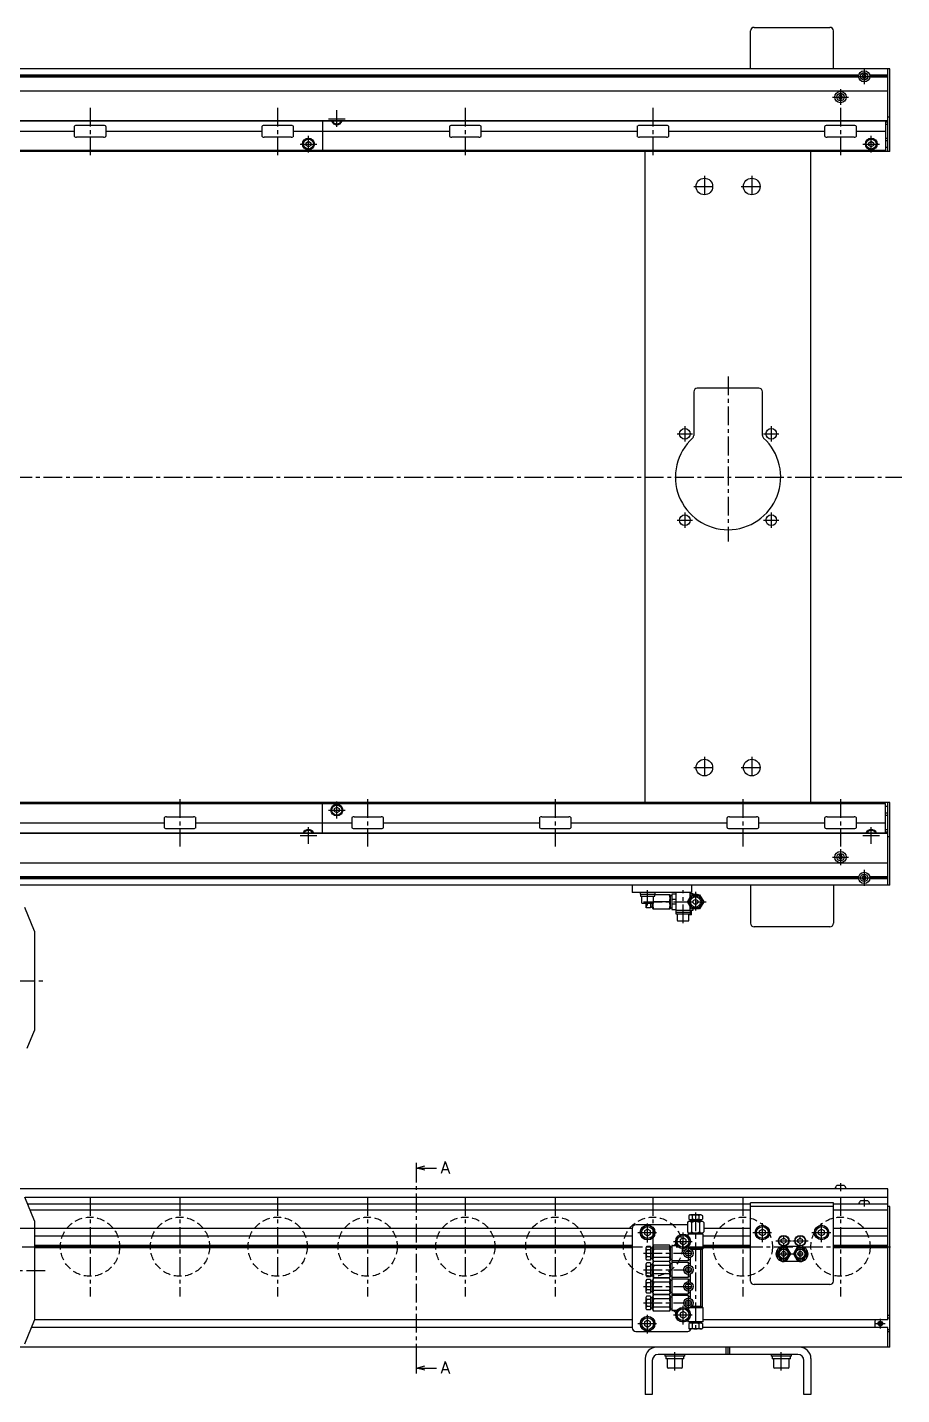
# Model space of a CAD drawing. Extents: x -10 to 2272, y -8 to 1201.
# Drawn here: x 676 to 1415, y 28 to 1183 of the extents above; entities that cross this region are included whole.
import ezdxf

# ---------------------------------------------------------------- set-up
doc = ezdxf.new("R2010")
doc.units = 0
doc.header["$LTSCALE"] = 0.5
doc.linetypes.add('CENTER', pattern=[50.8, 31.75, -6.35, 6.35, -6.35])
doc.linetypes.add('DASHED', pattern=[19.05, 12.7, -6.35])
for name, color, linetype in [('MSM_CENTER', 1, 'CENTER'), ('MSM_CONTINUOUS', 7, 'CONTINUOUS'), ('MSM_DASHED', 4, 'DASHED'), ('MSM_PART_NUMBER', 7, 'CONTINUOUS')]:
    doc.layers.add(name, color=color, linetype=linetype)
doc.styles.get("Standard").update_dxf_attribs({"font": 'txt.shx', "height": 10, "bigfont": 'bigfont.shx'})

# ---------------------------------------------------------------- blocks, each defined once
blk = doc.blocks.new('*U88')
at = {"layer": 'MSM_PART_NUMBER'}
blk.add_text('A', height=10, dxfattribs=at).set_placement((1025.5, 214.9))
blk = doc.blocks.new('*U89')
at = {"layer": 'MSM_PART_NUMBER'}
blk.add_text('A', height=10, dxfattribs=at).set_placement((1025.5, 45.9))

msp = doc.modelspace()

# ---------------------------------------------------------------- linework, layer by layer
at = {"layer": 'MSM_CENTER'}
for p, q in [((1383.2, 1148.8), (1383.2, 1135.3)), ((1376.5, 1142), (1390, 1142)), ((1356.5, 1124.5), (1370, 1124.5)), ((1363.2, 1131.3), (1363.2, 1117.8)), ((729.2, 1115.5), (729.2, 1075.5)), ((887.7, 1115.5), (887.7, 1075.5)), ((937.7, 1099.2), (937.7, 1113.3)), ((1046.2, 1115.5), (1046.2, 1075.5)), ((1204.7, 1115.5), (1204.7, 1075.5)), ((1363.2, 1115.5), (1363.2, 1075.5)), ((930.7, 1106.2), (944.8, 1106.2)), ((913.7, 1077.7), (913.7, 1091.8)), ((1389.2, 1077.7), (1389.2, 1091.8)), ((906.7, 1084.8), (920.8, 1084.8)), ((1382.2, 1084.8), (1396.2, 1084.8)), ((1248.2, 1057.9), (1248.2, 1039.9)), ((1288.2, 1057.9), (1288.2, 1039.9)), ((1239.2, 1048.9), (1257.2, 1048.9)), ((1279.2, 1048.9), (1297.2, 1048.9)), ((1268.2, 888.4), (1268.2, 748.9)), ((1231.7, 846.4), (1231.7, 833.4)), ((1304.7, 846.4), (1304.7, 833.4)), ((1225.2, 839.9), (1238.2, 839.9)), ((1298.2, 839.9), (1311.2, 839.9)), ((359.7, 803.4), (1414.9, 803.4)), ((1225.2, 766.9), (1238.2, 766.9)), ((1231.7, 773.4), (1231.7, 760.4)), ((1298.2, 766.9), (1311.2, 766.9)), ((1304.7, 773.4), (1304.7, 760.4)), ((1248.2, 566.9), (1248.2, 548.9)), ((1288.2, 566.9), (1288.2, 548.9)), ((1239.2, 557.9), (1257.2, 557.9)), ((1279.2, 557.9), (1297.2, 557.9)), ((805.2, 531.3), (805.2, 491.3)), ((930.7, 522), (944.8, 522)), ((937.7, 515), (937.7, 529.1)), ((963.7, 531.3), (963.7, 491.3)), ((1122.2, 531.3), (1122.2, 491.3)), ((1280.7, 531.3), (1280.7, 491.3)), ((1363.2, 531.3), (1363.2, 491.3)), ((906.7, 500.5), (920.8, 500.5)), ((913.7, 493.5), (913.7, 507.5)), ((1382.2, 500.5), (1396.2, 500.5)), ((1389.2, 493.5), (1389.2, 507.5)), ((1363.2, 489), (1363.2, 475.5)), ((1356.5, 482.2), (1370, 482.2)), ((1376.5, 464.7), (1390, 464.7)), ((1383.2, 471.5), (1383.2, 458)), ((1200.2, 441.3), (1200.2, 454.4)), ((1230.2, 426.3), (1230.2, 454.4)), ((1240.7, 452.9), (1240.7, 435.9)), ((1196.7, 444.4), (1249.7, 444.4)), ((362.2, 377.8), (692.2, 377.8)), ((1005, 55), (1005, 215)), ((1363.2, 206.8), (1363.2, 200)), ((729.2, 195), (729.2, 111)), ((805.2, 195), (805.2, 111)), ((887.7, 195), (887.7, 111)), ((963.7, 195), (963.7, 111)), ((1046.2, 195), (1046.2, 111)), ((1122.2, 195), (1122.2, 111)), ((1204.7, 195), (1204.7, 111)), ((1280.7, 195), (1280.7, 111)), ((1363.2, 195), (1363.2, 111)), ((1383.2, 193.8), (1383.2, 187)), ((1240.7, 182), (1240.7, 81.5)), ((1192, 165), (1208.5, 165)), ((1200.2, 156.7), (1200.2, 173.3)), ((1230.2, 149.2), (1230.2, 165.8)), ((1289.1, 165), (1305.3, 165)), ((1297.2, 156.9), (1297.2, 173.1)), ((1315.2, 140), (1315.2, 164.6)), ((1329.2, 140), (1329.2, 164.6)), ((1339.1, 165), (1355.3, 165)), ((1347.2, 156.9), (1347.2, 173.1)), ((367.2, 153), (1405.3, 153)), ((1222, 157.5), (1238.5, 157.5)), ((1234.7, 141.5), (1234.7, 153.5)), ((1308.7, 158), (1321.8, 158)), ((1322.7, 158), (1335.8, 158)), ((1196.7, 147.5), (1240.7, 147.5)), ((1234.7, 127.5), (1234.7, 139.5)), ((1308.2, 147), (1336.3, 147)), ((472.2, 133), (692.2, 133)), ((1196.7, 133.5), (1240.7, 133.5)), ((1196.7, 119.5), (1240.7, 119.5)), ((1234.7, 113.5), (1234.7, 125.5)), ((1196.7, 105.5), (1240.7, 105.5)), ((1234.7, 99.5), (1234.7, 111.5)), ((1200.2, 79.7), (1200.2, 96.3)), ((1222, 95.5), (1238.5, 95.5)), ((1230.2, 87.2), (1230.2, 103.8)), ((1192, 88), (1208.5, 88)), ((1392.8, 88), (1400.9, 88)), ((1396.9, 84), (1396.9, 92)), ((1223.2, 48.4), (1223.2, 64)), ((1313.2, 48.4), (1313.2, 64))]:
    msp.add_line(p, q, dxfattribs=at)
at = {"layer": 'MSM_CONTINUOUS'}
for p, q in [((1287.2, 1148.4), (1287.2, 1180.4)), ((1290.2, 1183.4), (1354.2, 1183.4)), ((1357.2, 1148.4), (1357.2, 1180.4)), ((1404.9, 1148.4), (370.6, 1148.4)), ((1403.2, 1148.3), (372.2, 1148.3)), ((1403.2, 1078.4), (1403.2, 1148.4)), ((1404.9, 1078.4), (1404.9, 1148.4)), ((1378.6, 1142.9), (396.9, 1142.9)), ((1378.6, 1141.2), (396.9, 1141.2)), ((1378.5, 1142), (397, 1142)), ((1383.2, 1143.8), (1381.7, 1142.9)), ((1381.7, 1142.9), (1381.7, 1141.2)), ((1381.7, 1141.2), (1383.2, 1140.3)), ((1384.7, 1142.9), (1383.2, 1143.8)), ((1383.2, 1140.3), (1384.7, 1141.2)), ((1384.7, 1141.2), (1384.7, 1142.9)), ((1403.2, 1142.9), (1387.9, 1142.9)), ((1403.2, 1141.2), (1387.9, 1141.2)), ((1403.2, 1142), (1388, 1142)), ((1403.2, 1129.5), (372.2, 1129.5)), ((1362.4, 1126), (1361.5, 1124.5)), ((1361.5, 1124.5), (1362.4, 1123)), ((1362.4, 1126), (1364.1, 1126)), ((1362.4, 1123), (1364.1, 1123)), ((1365, 1124.5), (1364.1, 1126)), ((1364.1, 1123), (1365, 1124.5)), ((1403.2, 1104.1), (372.2, 1104.1)), ((1403.2, 1104.5), (422.2, 1104.5)), ((715.8, 1099.5), (715.8, 1091.5)), ((740.7, 1100.5), (717.8, 1100.5)), ((742.7, 1091.5), (742.7, 1099.5)), ((874.3, 1099.5), (874.3, 1091.5)), ((899.2, 1100.5), (876.3, 1100.5)), ((901.2, 1091.5), (901.2, 1099.5)), ((925.7, 1104.1), (925.7, 1079.4)), ((937.7, 1103.9), (937.4, 1104.1)), ((938.1, 1104.1), (937.7, 1103.9)), ((1032.8, 1099.5), (1032.8, 1091.5)), ((1057.7, 1100.5), (1034.8, 1100.5)), ((1059.7, 1091.5), (1059.7, 1099.5)), ((1191.3, 1099.5), (1191.3, 1091.5)), ((1216.2, 1100.5), (1193.3, 1100.5)), ((1218.2, 1091.5), (1218.2, 1099.5)), ((1349.8, 1099.5), (1349.8, 1091.5)), ((1374.7, 1100.5), (1351.8, 1100.5)), ((1376.7, 1091.5), (1376.7, 1099.5)), ((1401.2, 1104.1), (1401.2, 1079.4)), ((1403.2, 1103.4), (1401.2, 1103.4)), ((1403.2, 1101.4), (1401.2, 1101.4)), ((1404.9, 1107.4), (1403.2, 1107.4)), ((715.8, 1095.5), (584.2, 1095.5)), ((740.7, 1090.5), (717.8, 1090.5)), ((874.3, 1095.5), (742.7, 1095.5)), ((899.2, 1090.5), (876.3, 1090.5)), ((1032.8, 1095.5), (901.2, 1095.5)), ((911.7, 1085.9), (913.7, 1087.1)), ((913.7, 1087.1), (915.7, 1085.9)), ((1057.7, 1090.5), (1034.8, 1090.5)), ((1191.3, 1095.5), (1059.7, 1095.5)), ((1216.2, 1090.5), (1193.3, 1090.5)), ((1349.8, 1095.5), (1218.2, 1095.5)), ((1374.7, 1090.5), (1351.8, 1090.5)), ((1401.2, 1095.5), (1376.7, 1095.5)), ((1387.2, 1085.9), (1389.2, 1087.1)), ((1389.2, 1087.1), (1391.2, 1085.9)), ((1403.2, 1089.4), (1401.2, 1089.4)), ((1403.2, 1087.4), (1401.2, 1087.4)), ((1401.2, 1079.4), (450.2, 1079.4)), ((1404.9, 1078.4), (450.2, 1078.4)), ((911.7, 1083.6), (911.7, 1085.9)), ((913.7, 1082.4), (911.7, 1083.6)), ((915.7, 1083.6), (913.7, 1082.4)), ((915.7, 1085.9), (915.7, 1083.6)), ((1198.2, 528.4), (1198.2, 1078.4)), ((1338.2, 528.4), (1338.2, 1078.4)), ((1387.2, 1083.6), (1387.2, 1085.9)), ((1389.2, 1082.4), (1387.2, 1083.6)), ((1391.2, 1083.6), (1389.2, 1082.4)), ((1391.2, 1085.9), (1391.2, 1083.6)), ((1403.2, 1081.9), (1401.2, 1081.9)), ((1294.2, 878.4), (1242.2, 878.4)), ((1239.2, 875.4), (1239.2, 838.5)), ((1297.2, 838.5), (1297.2, 875.4)), ((1404.9, 528.4), (450.2, 528.4)), ((450.2, 527.4), (1401.2, 527.4)), ((925.7, 502.6), (925.7, 527.4)), ((935.7, 523.2), (937.7, 524.4)), ((935.7, 520.9), (935.7, 523.2)), ((937.7, 519.7), (935.7, 520.9)), ((937.7, 524.4), (939.7, 523.2)), ((939.7, 520.9), (937.7, 519.7)), ((939.7, 523.2), (939.7, 520.9)), ((1401.2, 502.6), (1401.2, 527.4)), ((1403.2, 524.9), (1401.2, 524.9)), ((1403.2, 458.4), (1403.2, 528.4)), ((1404.9, 458.4), (1404.9, 528.4)), ((660.2, 511.3), (791.8, 511.3)), ((791.8, 515.3), (791.8, 507.3)), ((793.8, 516.3), (816.7, 516.3)), ((818.7, 507.3), (818.7, 515.3)), ((818.7, 511.3), (950.3, 511.3)), ((950.3, 515.3), (950.3, 507.3)), ((952.3, 516.3), (975.2, 516.3)), ((977.2, 507.3), (977.2, 515.3)), ((977.2, 511.3), (1108.8, 511.3)), ((1108.8, 515.3), (1108.8, 507.3)), ((1110.8, 516.3), (1133.7, 516.3)), ((1135.7, 507.3), (1135.7, 515.3)), ((1135.7, 511.3), (1267.3, 511.3)), ((1267.3, 515.3), (1267.3, 507.3)), ((1269.3, 516.3), (1292.2, 516.3)), ((1294.2, 507.3), (1294.2, 515.3)), ((1294.2, 511.3), (1349.8, 511.3)), ((1349.8, 515.3), (1349.8, 507.3)), ((1351.8, 516.3), (1374.7, 516.3)), ((1376.7, 507.3), (1376.7, 515.3)), ((1376.7, 511.3), (1401.2, 511.3)), ((1403.2, 519.4), (1401.2, 519.4)), ((1403.2, 517.4), (1401.2, 517.4)), ((1403.2, 502.6), (372.2, 502.6)), ((1403.2, 502.2), (422.2, 502.2)), ((793.8, 506.3), (816.7, 506.3)), ((913.4, 502.6), (913.7, 502.9)), ((913.7, 502.9), (914.1, 502.6)), ((952.3, 506.3), (975.2, 506.3)), ((1110.8, 506.3), (1133.7, 506.3)), ((1269.3, 506.3), (1292.2, 506.3)), ((1351.8, 506.3), (1374.7, 506.3)), ((1388.9, 502.6), (1389.2, 502.9)), ((1389.2, 502.9), (1389.6, 502.6)), ((1403.2, 505.4), (1401.2, 505.4)), ((1403.2, 503.4), (1401.2, 503.4)), ((1404.9, 499.4), (1403.2, 499.4)), ((1403.2, 477.2), (372.2, 477.2)), ((1362.4, 483.8), (1361.5, 482.2)), ((1361.5, 482.2), (1362.4, 480.8)), ((1364.1, 483.8), (1362.4, 483.8)), ((1364.1, 480.8), (1362.4, 480.8)), ((1365, 482.2), (1364.1, 483.8)), ((1364.1, 480.8), (1365, 482.2)), ((1378.6, 465.6), (396.9, 465.6)), ((1378.6, 463.9), (396.9, 463.9)), ((1378.5, 464.7), (397, 464.7)), ((1383.2, 466.5), (1381.7, 465.6)), ((1381.7, 465.6), (1381.7, 463.9)), ((1381.7, 463.9), (1383.2, 463)), ((1384.7, 465.6), (1383.2, 466.5)), ((1383.2, 463), (1384.7, 463.9)), ((1384.7, 463.9), (1384.7, 465.6)), ((1403.2, 465.6), (1387.9, 465.6)), ((1403.2, 463.9), (1387.9, 463.9)), ((1403.2, 464.7), (1388, 464.7)), ((1404.9, 458.4), (370.6, 458.4)), ((1403.2, 458.4), (372.2, 458.4)), ((1187.2, 458.4), (1187.2, 452.4)), ((1237.2, 452.4), (1187.2, 452.4)), ((1194, 452.4), (1194, 450.8)), ((1194, 450.8), (1206.5, 450.8)), ((1194.2, 450.8), (1194.2, 449.3)), ((1206.4, 449.3), (1206.4, 450.8)), ((1206.5, 450.8), (1206.5, 452.4)), ((1224.2, 450.9), (1220.7, 450.9)), ((1220.7, 450.9), (1220.7, 437.9)), ((1224.2, 452.4), (1224.2, 437.4)), ((1236.2, 448.6), (1236.2, 452.4)), ((1236.2, 451.4), (1238.7, 451.4)), ((1237.2, 458.4), (1237.2, 452.4)), ((1238.7, 450.6), (1238.7, 451.4)), ((1287.2, 458.4), (1287.2, 426.4)), ((1357.2, 458.4), (1357.2, 426.4)), ((682.2, 419.7), (674.2, 439.7)), ((1194.2, 449.3), (1206.4, 449.3)), ((1195.2, 449.3), (1195.2, 443.8)), ((1195.7, 443.3), (1204.7, 443.3)), ((1198.7, 443.3), (1198.7, 440)), ((1202.7, 439.4), (1198.9, 439.4)), ((1202.7, 443.3), (1202.7, 439.4)), ((1202.7, 440.1), (1204.2, 440.1)), ((1204.2, 443.3), (1204.2, 439.4)), ((1204.2, 439.4), (1204.7, 439.4)), ((1204.7, 443.3), (1204.7, 438.4)), ((1205.2, 443.8), (1205.2, 449.3)), ((1218.7, 444.4), (1205.3, 444.4)), ((1219.2, 450.4), (1206.4, 450.4)), ((1219.2, 450.4), (1219.2, 438.4)), ((1220.7, 449.4), (1219.2, 449.4)), ((1219.2, 439.4), (1220.7, 439.4)), ((1224.2, 446.4), (1220.7, 446.4)), ((1224.2, 442.4), (1220.7, 442.4)), ((1233.8, 444.4), (1237.3, 450.4)), ((1237.3, 438.4), (1233.8, 444.4)), ((1235, 444.4), (1237.9, 449.4)), ((1237.9, 439.4), (1235, 444.4)), ((1236.2, 437.4), (1236.2, 440.2)), ((1237.3, 450.4), (1244.2, 450.4)), ((1237.9, 449.4), (1243.6, 449.4)), ((1243.6, 439.4), (1237.9, 439.4)), ((1243.6, 449.4), (1246.5, 444.4)), ((1246.5, 444.4), (1243.6, 439.4)), ((1244.2, 450.4), (1247.7, 444.4)), ((1247.7, 444.4), (1244.2, 438.4)), ((1204.7, 438.4), (1219.2, 438.4)), ((1220.7, 437.9), (1224.2, 437.9)), ((1224, 437.4), (1238.7, 437.4)), ((1224, 437.4), (1224, 435.8)), ((1224, 435.8), (1236.5, 435.8)), ((1224.2, 435.8), (1224.2, 434.3)), ((1224.2, 434.3), (1236.4, 434.3)), ((1225.2, 434.3), (1225.2, 428.9)), ((1225.9, 428.3), (1234.6, 428.3)), ((1235.2, 428.9), (1235.2, 434.3)), ((1237.2, 433.4), (1235.2, 433.4)), ((1236.4, 434.3), (1236.4, 435.8)), ((1236.5, 435.8), (1236.5, 437.4)), ((1236.5, 436.4), (1236.7, 436.4)), ((1236.7, 433.4), (1236.7, 436.4)), ((1237.2, 433.4), (1237.2, 437.4)), ((1244.2, 438.4), (1237.3, 438.4)), ((1238.7, 437.4), (1238.7, 438.4)), ((682.2, 419.7), (682.2, 335.8)), ((1354.2, 423.4), (1290.2, 423.4)), ((676.2, 320.8), (682.2, 335.8)), ((1005, 215), (1005, 224)), ((1005, 219.5), (1012, 221.4)), ((1005, 219.5), (1022, 219.5)), ((1012, 217.6), (1005, 219.5)), ((1403.2, 202), (372.2, 202)), ((1366.4, 204.8), (1360.1, 204.8)), ((1403.2, 91.3), (1403.2, 202)), ((682.2, 175), (674.2, 195)), ((1403.2, 194.6), (674.4, 194.6)), ((1287.2, 189), (676.6, 189)), ((1357.2, 190), (1287.2, 190)), ((1287.2, 124), (1287.2, 190)), ((1357.2, 187), (1287.2, 187)), ((1357.2, 124), (1357.2, 190)), ((1403.2, 189), (1357.2, 189)), ((1386.4, 191.8), (1380.1, 191.8)), ((1404.9, 187), (1403.2, 187)), ((1404.9, 68), (1404.9, 187)), ((1287.2, 184), (678.6, 184)), ((682.2, 175), (682.2, 91)), ((1233.8, 173.5), (1233.8, 165.5)), ((1235, 179.2), (1235, 176.3)), ((1246, 174.5), (1235.5, 174.5)), ((1245.2, 180), (1236.4, 180)), ((1236.5, 176), (1236.5, 174.5)), ((1236.5, 176), (1245, 176)), ((1237.3, 173.5), (1237.3, 165.5)), ((1237.9, 179.2), (1237.9, 176.3)), ((1243.6, 179.2), (1243.6, 176.3)), ((1244.2, 173.5), (1244.2, 165.5)), ((1245, 174.5), (1245, 176)), ((1246.5, 179.2), (1246.5, 176.3)), ((1247.7, 173.5), (1247.7, 165.5)), ((1403.2, 184), (1357.2, 184)), ((1187.2, 168.3), (667.2, 168.3)), ((1187.2, 168.5), (1187.2, 84.5)), ((1233.8, 171.5), (1190.2, 171.5)), ((1200.2, 167.9), (1197.7, 166.4)), ((1197.7, 166.4), (1197.7, 163.6)), ((1197.7, 163.6), (1200.2, 162.1)), ((1202.7, 166.4), (1200.2, 167.9)), ((1200.2, 162.1), (1202.7, 163.6)), ((1202.7, 163.6), (1202.7, 166.4)), ((1234.2, 163.5), (1234.2, 162.3)), ((1247.2, 163.5), (1234.2, 163.5)), ((1246, 164.5), (1235.5, 164.5)), ((1235.7, 164.5), (1235.7, 163.5)), ((1245.7, 163.5), (1245.7, 164.5)), ((1247.2, 151.5), (1247.2, 163.5)), ((1287.2, 168.3), (1247.7, 168.3)), ((1294.7, 166.4), (1297.2, 167.9)), ((1294.7, 163.6), (1294.7, 166.4)), ((1297.2, 162.1), (1294.7, 163.6)), ((1297.2, 167.9), (1299.7, 166.4)), ((1299.7, 163.6), (1297.2, 162.1)), ((1299.7, 163.6), (1299.7, 166.4)), ((1344.7, 166.4), (1347.2, 167.9)), ((1344.7, 163.6), (1344.7, 166.4)), ((1347.2, 162.1), (1344.7, 163.6)), ((1347.2, 167.9), (1349.7, 166.4)), ((1349.7, 163.6), (1347.2, 162.1)), ((1349.7, 163.6), (1349.7, 166.4)), ((1403.2, 168.3), (1357.2, 168.3)), ((1187.2, 161.8), (682.2, 161.8)), ((1187.2, 153.9), (682.2, 153.9)), ((1187.2, 153), (682.2, 153)), ((1187.2, 152.1), (682.2, 152.1)), ((1198.7, 151.9), (1198.7, 143.1)), ((1202.7, 153.3), (1199.5, 153.3)), ((1202.7, 150.4), (1199.5, 150.4)), ((1202.7, 153.3), (1202.7, 141.7)), ((1204.2, 151.8), (1202.7, 151.8)), ((1204.7, 152.5), (1204.2, 152.5)), ((1204.2, 152.5), (1204.2, 142.5)), ((1205.3, 154.4), (1204.7, 153.5)), ((1204.7, 153.5), (1204.7, 141.5)), ((1218.7, 154.4), (1205.3, 154.4)), ((1218.7, 151), (1205.3, 151)), ((1219.2, 153.5), (1218.7, 154.4)), ((1219.2, 153.5), (1219.2, 141.5)), ((1220.7, 152.5), (1219.2, 152.5)), ((1220.7, 154), (1220.7, 99)), ((1221.2, 154), (1220.7, 154)), ((1225.3, 153.7), (1220.7, 153.7)), ((1230.2, 160.4), (1227.7, 158.9)), ((1227.7, 158.9), (1227.7, 156.1)), ((1227.7, 156.1), (1230.2, 154.6)), ((1232.7, 158.9), (1230.2, 160.4)), ((1230.2, 154.6), (1232.7, 156.1)), ((1232.7, 156.1), (1232.7, 158.9)), ((1234.5, 153), (1234.5, 151.5)), ((1235.6, 151.5), (1235.8, 151.4)), ((1247.2, 151.5), (1235.6, 151.5)), ((1245.3, 150.6), (1237.2, 150.6)), ((1245.3, 150.6), (1246.7, 151.4)), ((1245.3, 102.4), (1245.3, 150.6)), ((1246.7, 101.6), (1246.7, 151.4)), ((1246.8, 151.2), (1247.2, 151.5)), ((1287.2, 161.8), (1247.2, 161.8)), ((1287.2, 153.9), (1247.2, 153.9)), ((1287.2, 153), (1247.2, 153)), ((1287.2, 152.1), (1247.2, 152.1)), ((1312.3, 152), (1309.4, 147)), ((1309.7, 150.5), (1309.7, 147.5)), ((1310.6, 147), (1312.9, 151)), ((1318.2, 152), (1312.3, 152)), ((1312.9, 151), (1317.6, 151)), ((1313.2, 159.2), (1315.2, 160.3)), ((1313.2, 156.8), (1313.2, 159.2)), ((1315.2, 155.7), (1313.2, 156.8)), ((1315.2, 160.3), (1317.2, 159.2)), ((1317.2, 156.8), (1315.2, 155.7)), ((1316.2, 153.5), (1328.3, 153.5)), ((1317.2, 156.8), (1317.2, 159.2)), ((1317.6, 151), (1319.9, 147)), ((1321.1, 147), (1318.2, 152)), ((1326.3, 152), (1323.4, 147)), ((1324.6, 147), (1326.9, 151)), ((1332.2, 152), (1326.3, 152)), ((1326.9, 151), (1331.6, 151)), ((1327.2, 159.2), (1329.2, 160.3)), ((1327.2, 156.8), (1327.2, 159.2)), ((1329.2, 155.7), (1327.2, 156.8)), ((1329.2, 160.3), (1331.2, 159.2)), ((1331.2, 156.8), (1329.2, 155.7)), ((1331.2, 156.8), (1331.2, 159.2)), ((1331.6, 151), (1333.9, 147)), ((1335.1, 147), (1332.2, 152)), ((1334.7, 147.5), (1334.7, 150.5)), ((1403.2, 161.8), (1357.2, 161.8)), ((1403.2, 153.9), (1357.2, 153.9)), ((1403.2, 153), (1357.2, 153)), ((1403.2, 152.1), (1357.2, 152.1)), ((1202.7, 144.6), (1199.5, 144.6)), ((1202.7, 141.7), (1199.5, 141.7)), ((1202.7, 139.3), (1199.5, 139.3)), ((1202.7, 143.3), (1204.2, 143.3)), ((1202.7, 139.3), (1202.7, 127.7)), ((1204.2, 142.5), (1204.7, 142.5)), ((1204.7, 141.5), (1205.3, 140.6)), ((1205.3, 140.4), (1204.7, 139.5)), ((1204.7, 139.5), (1204.7, 127.5)), ((1218.7, 144), (1205.3, 144)), ((1218.7, 140.6), (1205.3, 140.6)), ((1218.7, 140.4), (1205.3, 140.4)), ((1218.7, 140.6), (1219.2, 141.5)), ((1219.2, 139.5), (1218.7, 140.4)), ((1219.2, 142.5), (1220.7, 142.5)), ((1219.2, 139.5), (1219.2, 127.5)), ((1220.7, 141.3), (1234.5, 141.3)), ((1234.5, 139.7), (1220.7, 139.7)), ((1236.7, 149), (1232.7, 149)), ((1232.7, 146), (1236.7, 146)), ((1234.5, 143.5), (1234.5, 141.3)), ((1234.5, 139.7), (1234.5, 137.5)), ((1236.6, 143.9), (1236.2, 142.9)), ((1236.2, 142.9), (1236.2, 138.1)), ((1309.4, 147), (1312.3, 142)), ((1309.7, 146.5), (1309.7, 143.5)), ((1312.9, 143), (1310.6, 147)), ((1312.3, 142), (1318.2, 142)), ((1317.6, 143), (1312.9, 143)), ((1329.2, 140.5), (1315.2, 140.5)), ((1319.9, 147), (1317.6, 143)), ((1318.2, 142), (1321.1, 147)), ((1323.4, 147), (1326.3, 142)), ((1326.9, 143), (1324.6, 147)), ((1326.3, 142), (1332.2, 142)), ((1331.6, 143), (1326.9, 143)), ((1333.9, 147), (1331.6, 143)), ((1332.2, 142), (1335.1, 147)), ((1335.1, 149.8), (1334.7, 149.5)), ((1334.7, 143.5), (1334.7, 146.5)), ((1334.8, 149.8), (1335, 150)), ((1198.7, 137.9), (1198.7, 129.1)), ((1202.7, 136.4), (1199.5, 136.4)), ((1202.7, 130.6), (1199.5, 130.6)), ((1202.7, 127.7), (1199.5, 127.7)), ((1204.2, 137.8), (1202.7, 137.8)), ((1202.7, 129.3), (1204.2, 129.3)), ((1204.7, 138.5), (1204.2, 138.5)), ((1204.2, 138.5), (1204.2, 128.5)), ((1204.2, 128.5), (1204.7, 128.5)), ((1204.7, 127.5), (1205.3, 126.6)), ((1218.7, 137), (1205.3, 137)), ((1218.7, 130), (1205.3, 130)), ((1218.7, 126.6), (1219.2, 127.5)), ((1220.7, 138.5), (1219.2, 138.5)), ((1219.2, 128.5), (1220.7, 128.5)), ((1220.7, 127.3), (1234.5, 127.3)), ((1236.7, 135), (1232.7, 135)), ((1232.7, 132), (1236.7, 132)), ((1234.5, 129.5), (1234.5, 127.3)), ((1236.2, 128.9), (1236.2, 124.1)), ((1198.7, 123.9), (1198.7, 115.1)), ((1202.7, 125.3), (1199.5, 125.3)), ((1202.7, 122.4), (1199.5, 122.4)), ((1202.7, 116.6), (1199.5, 116.6)), ((1202.7, 125.3), (1202.7, 113.7)), ((1204.2, 123.8), (1202.7, 123.8)), ((1204.7, 124.5), (1204.2, 124.5)), ((1204.2, 124.5), (1204.2, 114.5)), ((1205.3, 126.4), (1204.7, 125.5)), ((1204.7, 125.5), (1204.7, 113.5)), ((1218.7, 126.6), (1205.3, 126.6)), ((1218.7, 126.4), (1205.3, 126.4)), ((1218.7, 123), (1205.3, 123)), ((1218.7, 116), (1205.3, 116)), ((1219.2, 125.5), (1218.7, 126.4)), ((1219.2, 125.5), (1219.2, 113.5)), ((1220.7, 124.5), (1219.2, 124.5)), ((1234.5, 125.7), (1220.7, 125.7)), ((1236.7, 121), (1232.7, 121)), ((1232.7, 118), (1236.7, 118)), ((1234.5, 125.7), (1234.5, 123.5)), ((1354.2, 121), (1290.2, 121)), ((1198.7, 109.9), (1198.7, 101.1)), ((1202.7, 113.7), (1199.5, 113.7)), ((1202.7, 111.3), (1199.5, 111.3)), ((1202.7, 108.4), (1199.5, 108.4)), ((1202.7, 115.3), (1204.2, 115.3)), ((1202.7, 111.3), (1202.7, 99.7)), ((1204.2, 109.8), (1202.7, 109.8)), ((1204.2, 114.5), (1204.7, 114.5)), ((1204.7, 110.5), (1204.2, 110.5)), ((1204.2, 110.5), (1204.2, 100.5)), ((1204.7, 113.5), (1205.3, 112.6)), ((1205.3, 112.4), (1204.7, 111.5)), ((1204.7, 111.5), (1204.7, 99.5)), ((1218.7, 112.6), (1205.3, 112.6)), ((1218.7, 112.4), (1205.3, 112.4)), ((1218.7, 109), (1205.3, 109)), ((1218.7, 112.6), (1219.2, 113.5)), ((1219.2, 111.5), (1218.7, 112.4)), ((1219.2, 114.5), (1220.7, 114.5)), ((1219.2, 111.5), (1219.2, 99.5)), ((1220.7, 110.5), (1219.2, 110.5)), ((1220.7, 113.3), (1234.5, 113.3)), ((1234.5, 111.7), (1220.7, 111.7)), ((1236.7, 107), (1232.7, 107)), ((1232.7, 104), (1236.7, 104)), ((1234.5, 115.5), (1234.5, 113.3)), ((1234.5, 111.7), (1234.5, 109.5)), ((1236.2, 114.9), (1236.2, 110.1)), ((1202.7, 102.6), (1199.5, 102.6)), ((1202.7, 99.7), (1199.5, 99.7)), ((1202.7, 101.3), (1204.2, 101.3)), ((1204.2, 100.5), (1204.7, 100.5)), ((1204.7, 99.5), (1205.3, 98.6)), ((1218.7, 102), (1205.3, 102)), ((1218.7, 98.6), (1205.3, 98.6)), ((1218.7, 98.6), (1219.2, 99.5)), ((1219.2, 100.5), (1220.7, 100.5)), ((1220.7, 99.3), (1225.3, 99.3)), ((1220.7, 99), (1221.2, 99)), ((1230.2, 98.4), (1227.7, 96.9)), ((1227.7, 96.9), (1227.7, 94.1)), ((1227.7, 94.1), (1230.2, 92.6)), ((1232.7, 96.9), (1230.2, 98.4)), ((1230.2, 92.6), (1232.7, 94.1)), ((1232.7, 94.1), (1232.7, 96.9)), ((1234.5, 101.5), (1234.5, 100)), ((1235.6, 101.5), (1235.8, 101.6)), ((1247.2, 101.5), (1235.6, 101.5)), ((1245.3, 102.4), (1237.2, 102.4)), ((1246.7, 101.6), (1245.3, 102.4)), ((1247.2, 101.5), (1246.7, 101.8)), ((1247.2, 89.5), (1247.2, 101.5)), ((1404.9, 95), (1403.2, 95)), ((1403.2, 93), (1404.9, 93)), ((674.2, 71), (682.2, 91)), ((1187.2, 84.8), (679.7, 84.8)), ((1187.2, 91.3), (682.2, 91.3)), ((1190.2, 81.5), (1234.2, 81.5)), ((1200.2, 90.9), (1197.7, 89.4)), ((1197.7, 89.4), (1197.7, 86.6)), ((1197.7, 86.6), (1200.2, 85.1)), ((1202.7, 89.4), (1200.2, 90.9)), ((1200.2, 85.1), (1202.7, 86.6)), ((1202.7, 86.6), (1202.7, 89.4)), ((1234.2, 90.7), (1234.2, 89.5)), ((1247.2, 89.5), (1234.2, 89.5)), ((1235.7, 88.5), (1235, 88.1)), ((1235, 88.1), (1235, 83.9)), ((1235, 83.9), (1235.7, 83.5)), ((1235.7, 89.5), (1235.7, 88.5)), ((1245.7, 88.5), (1235.7, 88.5)), ((1245.7, 83.5), (1235.7, 83.5)), ((1237.9, 88.1), (1237.9, 83.9)), ((1243.6, 88.1), (1243.6, 83.9)), ((1245.7, 88.5), (1245.7, 89.5)), ((1246.5, 88.1), (1245.7, 88.5)), ((1245.7, 83.5), (1246.5, 83.9)), ((1246.5, 88.1), (1246.5, 83.9)), ((1403.2, 84.8), (1246.5, 84.8)), ((1403.2, 91.3), (1247.2, 91.3)), ((1392.2, 90), (1392.2, 86)), ((1396.3, 89), (1395.7, 88)), ((1395.7, 88), (1396.3, 87)), ((1397.4, 89), (1396.3, 89)), ((1396.3, 87), (1397.4, 87)), ((1398, 88), (1397.4, 89)), ((1397.4, 87), (1398, 88)), ((1403.2, 68), (1403.2, 84.8)), ((1403.2, 83), (1404.9, 83)), ((1404.9, 81), (1403.2, 81)), ((1404.9, 68), (472.2, 68)), ((1198.2, 58.5), (1198.2, 28)), ((1327.2, 62), (1209.2, 62)), ((1214.7, 62), (1214.7, 60.4)), ((1231.7, 60.4), (1214.7, 60.4)), ((1215.5, 60.4), (1215.5, 58.4)), ((1230.9, 58.4), (1215.5, 58.4)), ((1216.7, 58.4), (1216.7, 51.2)), ((1229.7, 51.2), (1229.7, 58.4)), ((1230.9, 58.4), (1230.9, 60.4)), ((1231.7, 60.4), (1231.7, 62)), ((1266.7, 62), (1266.7, 68)), ((1268.2, 62), (1268.2, 68)), ((1269.7, 62), (1269.7, 68)), ((1304.7, 62), (1304.7, 60.4)), ((1321.7, 60.4), (1304.7, 60.4)), ((1305.5, 60.4), (1305.5, 58.4)), ((1320.9, 58.4), (1305.5, 58.4)), ((1306.7, 58.4), (1306.7, 51.2)), ((1319.7, 51.2), (1319.7, 58.4)), ((1320.9, 58.4), (1320.9, 60.4)), ((1321.7, 60.4), (1321.7, 62)), ((1338.2, 58.5), (1338.2, 28)), ((1005, 46), (1005, 55)), ((1005, 50.5), (1012, 52.4)), ((1012, 48.6), (1005, 50.5)), ((1005, 50.5), (1022, 50.5)), ((1204.2, 57), (1204.2, 28)), ((1228.9, 50.4), (1217.5, 50.4)), ((1318.9, 50.4), (1307.5, 50.4)), ((1332.2, 28), (1332.2, 57)), ((1204.2, 28), (1198.2, 28)), ((1338.2, 28), (1332.2, 28))]:
    msp.add_line(p, q, dxfattribs=at)
for centre, radius in [((1383.2, 1142), 4.75), ((1383.2, 1142), 3.13), ((1363.2, 1124.5), 4.75), ((1363.2, 1124.5), 3.13), ((913.7, 1084.8), 5), ((913.7, 1084.8), 4.25), ((1389.2, 1084.8), 5), ((1389.2, 1084.8), 4.25), ((1248.2, 1048.9), 7), ((1288.2, 1048.9), 7), ((1231.7, 839.9), 4.5), ((1304.7, 839.9), 4.5), ((1231.7, 766.9), 4.5), ((1304.7, 766.9), 4.5), ((1248.2, 557.9), 7), ((1288.2, 557.9), 7), ((937.7, 522), 5), ((937.7, 522), 4.25), ((1363.2, 482.2), 4.75), ((1363.2, 482.2), 3.13), ((1383.2, 464.7), 4.75), ((1383.2, 464.7), 3.13), ((1240.7, 444.4), 4.4), ((1240.7, 444.4), 2), ((1200.2, 165), 6.25), ((1200.2, 165), 6.1), ((1200.2, 165), 5), ((1230.2, 157.5), 6.25), ((1230.2, 157.5), 6.1), ((1230.2, 157.5), 5), ((1297.2, 165), 6.1), ((1297.2, 165), 5), ((1315.2, 158), 4.6), ((1315.2, 158), 4.25), ((1329.2, 158), 4.6), ((1329.2, 158), 4.25), ((1347.2, 165), 6.1), ((1347.2, 165), 5), ((1234.7, 147.5), 4), ((1315.2, 147), 3.9), ((1329.2, 147), 3.9), ((1234.7, 147.5), 2.5), ((1315.2, 147), 2), ((1329.2, 147), 2), ((1234.7, 133.5), 4), ((1234.7, 133.5), 2.5), ((1234.7, 119.5), 4), ((1234.7, 119.5), 2.5), ((1234.7, 105.5), 4), ((1234.7, 105.5), 2.5), ((1200.2, 88), 6.25), ((1200.2, 88), 6.1), ((1200.2, 88), 5), ((1230.2, 95.5), 6.25), ((1230.2, 95.5), 6.1), ((1230.2, 95.5), 5), ((1396.9, 88), 2), ((1396.9, 88), 1.6)]:
    msp.add_circle(centre, radius, dxfattribs=at)
for centre, radius, start, end in [((1290.2, 1180.4), 3, 90, 180), ((1354.2, 1180.4), 3, 0, 90), ((716.7, 1099.4), 0.882, 115.5328, 172.1027), ((717.8, 1097.1), 3.41, 89.6687, 115.2454), ((740.7, 1097.1), 3.41, 64.7546, 90.3313), ((741.8, 1099.4), 0.882, 7.8973, 64.4672), ((875.2, 1099.4), 0.882, 115.5328, 172.1027), ((876.3, 1097.1), 3.41, 89.6687, 115.2454), ((899.2, 1097.1), 3.41, 64.7546, 90.3313), ((900.3, 1099.4), 0.882, 7.8973, 64.4672), ((937.7, 1106.2), 5, 204.8346, 335.1654), ((937.7, 1106.2), 4.25, 209.6116, 330.3884), ((1033.7, 1099.4), 0.882, 115.5328, 172.1027), ((1034.8, 1097.1), 3.41, 89.6687, 115.2454), ((1057.7, 1097.1), 3.41, 64.7546, 90.3313), ((1058.8, 1099.4), 0.882, 7.8973, 64.4672), ((1192.2, 1099.4), 0.882, 115.5328, 172.1027), ((1193.3, 1097.1), 3.41, 89.6687, 115.2454), ((1216.2, 1097.1), 3.41, 64.7546, 90.3313), ((1217.3, 1099.4), 0.882, 7.8973, 64.4672), ((1350.7, 1099.4), 0.882, 115.5328, 172.1027), ((1351.8, 1097.1), 3.41, 89.6687, 115.2454), ((1374.7, 1097.1), 3.41, 64.7546, 90.3313), ((1375.8, 1099.4), 0.882, 7.8973, 64.4672), ((716.7, 1091.6), 0.882, 187.8973, 244.4672), ((717.8, 1093.9), 3.41, 244.7546, 270.3313), ((740.7, 1093.9), 3.41, 269.6687, 295.2454), ((741.8, 1091.6), 0.882, 295.5328, 352.1027), ((875.2, 1091.6), 0.882, 187.8973, 244.4672), ((876.3, 1093.9), 3.41, 244.7546, 270.3313), ((899.2, 1093.9), 3.41, 269.6687, 295.2454), ((900.3, 1091.6), 0.882, 295.5328, 352.1027), ((1033.7, 1091.6), 0.882, 187.8973, 244.4672), ((1034.8, 1093.9), 3.41, 244.7546, 270.3313), ((1057.7, 1093.9), 3.41, 269.6687, 295.2454), ((1058.8, 1091.6), 0.882, 295.5328, 352.1027), ((1192.2, 1091.6), 0.882, 187.8973, 244.4672), ((1193.3, 1093.9), 3.41, 244.7546, 270.3313), ((1216.2, 1093.9), 3.41, 269.6687, 295.2454), ((1217.3, 1091.6), 0.882, 295.5328, 352.1027), ((1350.7, 1091.6), 0.882, 187.8973, 244.4672), ((1351.8, 1093.9), 3.41, 244.7546, 270.3313), ((1374.7, 1093.9), 3.41, 269.6687, 295.2454), ((1375.8, 1091.6), 0.882, 295.5328, 352.1027), ((1242.2, 875.4), 3, 90, 180), ((1294.2, 875.4), 3, 0, 90), ((1268.2, 803.4), 44.5, 132.3521, 47.6479), ((1236.2, 838.5), 3, 312.3521, 360), ((1300.3, 838.5), 3, 180, 227.6479), ((792.7, 515.2), 0.882, 115.5328, 172.1027), ((793.8, 512.9), 3.41, 89.6687, 115.2454), ((816.7, 512.9), 3.41, 64.7546, 90.3313), ((817.8, 515.2), 0.882, 7.8973, 64.4672), ((951.2, 515.2), 0.882, 115.5328, 172.1027), ((952.3, 512.9), 3.41, 89.6687, 115.2454), ((975.2, 512.9), 3.41, 64.7546, 90.3313), ((976.3, 515.2), 0.882, 7.8973, 64.4672), ((1109.7, 515.2), 0.882, 115.5328, 172.1027), ((1110.8, 512.9), 3.41, 89.6687, 115.2454), ((1133.7, 512.9), 3.41, 64.7546, 90.3313), ((1134.8, 515.2), 0.882, 7.8973, 64.4672), ((1268.2, 515.2), 0.882, 115.5328, 172.1027), ((1269.3, 512.9), 3.41, 89.6687, 115.2454), ((1292.2, 512.9), 3.41, 64.7546, 90.3313), ((1293.3, 515.2), 0.882, 7.8973, 64.4672), ((1350.7, 515.2), 0.882, 115.5328, 172.1027), ((1351.8, 512.9), 3.41, 89.6687, 115.2454), ((1374.7, 512.9), 3.41, 64.7546, 90.3313), ((1375.8, 515.2), 0.882, 7.8973, 64.4672), ((792.7, 507.4), 0.882, 187.8973, 244.4672), ((793.8, 509.7), 3.41, 244.7546, 270.3313), ((816.7, 509.7), 3.41, 269.6687, 295.2454), ((817.8, 507.4), 0.882, 295.5328, 352.1027), ((913.7, 500.5), 5, 24.8346, 155.1654), ((913.7, 500.5), 4.25, 29.6116, 150.3884), ((951.2, 507.4), 0.882, 187.8973, 244.4672), ((952.3, 509.7), 3.41, 244.7546, 270.3313), ((975.2, 509.7), 3.41, 269.6687, 295.2454), ((976.3, 507.4), 0.882, 295.5328, 352.1027), ((1109.7, 507.4), 0.882, 187.8973, 244.4672), ((1110.8, 509.7), 3.41, 244.7546, 270.3313), ((1133.7, 509.7), 3.41, 269.6687, 295.2454), ((1134.8, 507.4), 0.882, 295.5328, 352.1027), ((1268.2, 507.4), 0.882, 187.8973, 244.4672), ((1269.3, 509.7), 3.41, 244.7546, 270.3313), ((1292.2, 509.7), 3.41, 269.6687, 295.2454), ((1293.3, 507.4), 0.882, 295.5328, 352.1027), ((1350.7, 507.4), 0.882, 187.8973, 244.4672), ((1351.8, 509.7), 3.41, 244.7546, 270.3313), ((1374.7, 509.7), 3.41, 269.6687, 295.2454), ((1375.8, 507.4), 0.882, 295.5328, 352.1027), ((1389.2, 500.5), 5, 24.8346, 155.1654), ((1389.2, 500.5), 4.25, 29.6116, 150.3884), ((1240.7, 444.4), 6.5, 67.3801, 112.6199), ((1195.7, 443.8), 0.5, 180, 270), ((1200.3, 440), 1.6, 180.4356, 202.495), ((1203.8, 441.9), 4.91, 163.4223, 210.63), ((1204.7, 443.8), 0.5, 270, 0), ((1213.4, 441.4), 8.67, 166.9784, 200.2562), ((1213.4, 447.4), 8.67, 199.559, 200.2562), ((1213.4, 441.4), 8.67, 159.7438, 160.441), ((1210.6, 447.4), 8.67, 339.7438, 20.2562), ((1210.6, 441.4), 8.67, 339.7438, 20.2562), ((1240.7, 444.4), 5.2, 74.0576, 105.9424), ((1225.9, 428.9), 0.6, 180, 270), ((1234.6, 428.9), 0.6, 270, 360), ((1290.2, 426.4), 3, 180, 270), ((1354.2, 426.4), 3, 270, 0), ((1363.2, 201.1), 4.75, 129.7731, 169.0684), ((1363.3, 201.1), 4.75, 10.9316, 50.2269), ((1383.2, 188.1), 4.75, 129.7731, 169.0684), ((1383.3, 188.1), 4.75, 10.9316, 50.2269), ((1235.6, 172.5), 2, 90.1103, 149.9389), ((1235.2, 172.7), 1.53, 111.5511, 150.3652), ((1235.6, 171), 3.28, 77.03, 107.5801), ((1236.4, 178.4), 1.6, 90.4356, 150.0019), ((1236.1, 178.6), 1.28, 101.2367, 150.0095), ((1236.5, 179.9), 3.9, 247.3775, 270), ((1236.2, 179.5), 3.45, 249.0935, 269.3389), ((1236.4, 177.2), 2.65, 75.4682, 102.7048), ((1236.5, 179.8), 3.76, 264.4656, 290.7762), ((1235.9, 172.7), 1.56, 29.9411, 75.7684), ((1236.8, 178.6), 1.27, 30.0015, 75.5168), ((1240.7, 166.7), 7.63, 63.0096, 116.9904), ((1239.5, 177), 2.75, 97.7045, 127.8864), ((1240.7, 194.2), 18.1, 260.8193, 279.1807), ((1240.8, 169.7), 10.1, 82.1591, 98.9764), ((1241.9, 177), 2.8, 52.0333, 85.178), ((1244.7, 178.6), 1.28, 101.2367, 150.0095), ((1244.9, 179.5), 3.45, 249.0935, 269.3389), ((1245.5, 172.7), 1.53, 111.5511, 150.3652), ((1245.1, 177.2), 2.65, 75.4682, 102.7048), ((1245.2, 179.8), 3.76, 264.4656, 290.7762), ((1245, 179.9), 3.9, 270, 292.6121), ((1246, 171), 3.28, 77.03, 107.5801), ((1245.1, 178.4), 1.6, 29.9981, 89.5644), ((1245.4, 178.6), 1.27, 30.0015, 75.5168), ((1245.9, 172.5), 2, 30.0316, 89.8897), ((1246.3, 172.7), 1.56, 29.9411, 75.7684), ((1190.2, 168.5), 3, 90, 180), ((1235.6, 166.5), 2, 210.0316, 269.8897), ((1235.2, 166.3), 1.56, 209.9411, 255.7684), ((1235.5, 168), 3.28, 257.03, 287.5801), ((1236, 166.3), 1.53, 291.5511, 330.3652), ((1240.7, 172.3), 7.63, 243.0096, 296.9904), ((1245.6, 166.3), 1.56, 209.9411, 255.7684), ((1245.9, 168), 3.28, 257.03, 287.5801), ((1245.9, 166.5), 2, 270.1103, 329.9389), ((1246.3, 166.3), 1.53, 291.5511, 330.3652), ((1200.3, 151.9), 1.6, 119.9981, 179.5644), ((1200.2, 152.2), 1.28, 119.9905, 168.7633), ((1201.5, 151.8), 2.65, 167.2952, 194.5318), ((1200.2, 151.5), 1.27, 194.4832, 239.9985), ((1201.7, 148.7), 2.75, 142.1136, 172.2955), ((1208.2, 152.6), 3.47, 147.6436, 177.9722), ((1322, 155.4), 117.3, 181.3419, 181.4015), ((1208.3, 152.9), 3.56, 184.5339, 212.0949), ((1242.6, 143), 38.2, 167.9644, 172.5206), ((1215.8, 152.6), 3.47, 2.0278, 32.3564), ((1215.7, 152.9), 3.56, 327.9051, 355.4661), ((1181.4, 143), 38.2, 7.4794, 12.0356), ((1102, 155.4), 117.3, 358.5985, 358.6581), ((1221.2, 157), 3, 270, 344.3457), ((1222.8, 146.7), 13.7, 20.5549, 28.5018), ((1315.2, 147), 6.5, 96.3016, 270), ((1315.2, 147), 5.04, 94.0987, 145.9013), ((1315.2, 147), 5.04, 34.0987, 85.9013), ((1329.2, 147), 5.04, 94.0987, 145.9013), ((1329.2, 147), 6.5, 270, 83.6984), ((1329.2, 147), 5.04, 34.0987, 85.9013), ((1200.3, 137.9), 1.6, 119.9981, 179.5644), ((1200.3, 143.1), 1.6, 180.4356, 240.0019), ((1209, 147.5), 10.1, 171.0236, 187.8409), ((1200.2, 143.5), 1.28, 119.9905, 168.7633), ((1201.5, 143.2), 2.65, 167.2952, 194.5318), ((1200.2, 138.2), 1.28, 119.9905, 168.7633), ((1201.8, 146.3), 2.8, 184.822, 217.9667), ((1200.2, 142.8), 1.27, 194.4832, 239.9985), ((1213.1, 147.4), 8.31, 175.7914, 187.9999), ((1218.8, 148), 14.1, 187.355, 196.3931), ((1208.2, 142.2), 3.47, 147.6436, 177.9722), ((1322, 145.1), 117.3, 181.3419, 181.4015), ((1208.3, 142.5), 3.56, 184.5339, 212.0949), ((1208.2, 138.6), 3.47, 147.6436, 177.9722), ((1322, 141.4), 117.3, 181.3419, 181.4015), ((1205.2, 148), 14.1, 343.6069, 352.645), ((1215.8, 142.2), 3.47, 2.0278, 32.3564), ((1215.7, 142.5), 3.56, 327.9051, 355.4661), ((1215.8, 138.6), 3.47, 2.0278, 32.3564), ((1210.9, 147.4), 8.31, 352.0001, 4.2086), ((1102, 145.1), 117.3, 358.5985, 358.6581), ((1102, 141.4), 117.3, 358.5985, 358.6581), ((1230.1, 147.5), 7.64, 305.9792, 323.0464), ((1230.1, 133.5), 7.64, 36.9536, 54.0208), ((1315.2, 147), 5.04, 154.0987, 205.9013), ((1315.2, 147), 5.04, 214.0987, 265.9013), ((1315.2, 147), 5.04, 274.0987, 325.9013), ((1315.2, 147), 5.04, 334.0987, 25.9013), ((1329.2, 147), 5.04, 154.0987, 205.9013), ((1329.2, 147), 5.04, 214.0987, 265.9013), ((1329.2, 147), 5.04, 274.0987, 325.9013), ((1329.2, 147), 5.04, 334.0987, 25.9013), ((1200.3, 129.1), 1.6, 180.4356, 240.0019), ((1201.5, 137.8), 2.65, 167.2952, 194.5318), ((1209, 133.5), 10.1, 171.0236, 187.8409), ((1200.2, 129.5), 1.28, 119.9905, 168.7633), ((1201.5, 129.2), 2.65, 167.2952, 194.5318), ((1200.2, 137.5), 1.27, 194.4832, 239.9985), ((1201.7, 134.7), 2.75, 142.1136, 172.2955), ((1201.8, 132.3), 2.8, 184.822, 217.9667), ((1200.2, 128.8), 1.27, 194.4832, 239.9985), ((1213.1, 133.4), 8.31, 175.7914, 187.9999), ((1208.3, 138.9), 3.56, 184.5339, 212.0949), ((1242.6, 129), 38.2, 167.9644, 172.5206), ((1218.8, 134), 14.1, 187.355, 196.3931), ((1208.2, 128.2), 3.47, 147.6436, 177.9722), ((1322, 131.1), 117.3, 181.3419, 181.4015), ((1208.3, 128.5), 3.56, 184.5339, 212.0949), ((1215.7, 138.9), 3.56, 327.9051, 355.4661), ((1181.4, 129), 38.2, 7.4794, 12.0356), ((1205.2, 134), 14.1, 343.6069, 352.645), ((1215.8, 128.2), 3.47, 2.0278, 32.3564), ((1215.7, 128.5), 3.56, 327.9051, 355.4661), ((1210.9, 133.4), 8.31, 352.0001, 4.2086), ((1102, 131.1), 117.3, 358.5985, 358.6581), ((1230.1, 133.5), 7.64, 305.9792, 323.0464), ((942.1, 25.2), 315, 20.7943, 20.9943), ((1224.1, 134.1), 13.1, 336.6998, 341.5116), ((1200.3, 123.9), 1.6, 119.9981, 179.5644), ((1200.2, 124.2), 1.28, 119.9905, 168.7633), ((1201.5, 123.8), 2.65, 167.2952, 194.5318), ((1209, 119.5), 10.1, 171.0236, 187.8409), ((1200.2, 115.5), 1.28, 119.9905, 168.7633), ((1201.5, 115.2), 2.65, 167.2952, 194.5318), ((1200.2, 123.5), 1.27, 194.4832, 239.9985), ((1201.7, 120.7), 2.75, 142.1136, 172.2955), ((1201.8, 118.3), 2.8, 184.822, 217.9667), ((1213.1, 119.4), 8.31, 175.7914, 187.9999), ((1208.2, 124.6), 3.47, 147.6436, 177.9722), ((1322, 127.4), 117.3, 181.3419, 181.4015), ((1208.3, 124.9), 3.56, 184.5339, 212.0949), ((1242.6, 115), 38.2, 167.9644, 172.5206), ((1218.8, 120), 14.1, 187.355, 196.3931), ((1208.2, 114.2), 3.47, 147.6436, 177.9722), ((1215.8, 124.6), 3.47, 2.0278, 32.3564), ((1215.7, 124.9), 3.56, 327.9051, 355.4661), ((1181.4, 115), 38.2, 7.4794, 12.0356), ((1205.2, 120), 14.1, 343.6069, 352.645), ((1215.8, 114.2), 3.47, 2.0278, 32.3564), ((1102, 127.4), 117.3, 358.5985, 358.6581), ((1210.9, 119.4), 8.31, 352.0001, 4.2086), ((1230.1, 119.5), 7.64, 36.9536, 54.0208), ((942.1, 11.2), 315, 20.7943, 20.9943), ((1224.1, 120.1), 13.1, 336.6998, 341.5116), ((1290.2, 124), 3, 180, 270), ((1354.2, 124), 3, 270, 0), ((1200.3, 109.9), 1.6, 119.9981, 179.5644), ((1200.3, 115.1), 1.6, 180.4356, 240.0019), ((1200.2, 110.2), 1.28, 119.9905, 168.7633), ((1201.5, 109.8), 2.65, 167.2952, 194.5318), ((1209, 105.5), 10.1, 171.0236, 187.8409), ((1200.2, 114.8), 1.27, 194.4832, 239.9985), ((1200.2, 109.5), 1.27, 194.4832, 239.9985), ((1201.7, 106.7), 2.75, 142.1136, 172.2955), ((1201.8, 104.3), 2.8, 184.822, 217.9667), ((1213.1, 105.4), 8.31, 175.7914, 187.9999), ((1322, 117.1), 117.3, 181.3419, 181.4015), ((1208.3, 114.5), 3.56, 184.5339, 212.0949), ((1208.2, 110.6), 3.47, 147.6436, 177.9722), ((1322, 113.4), 117.3, 181.3419, 181.4015), ((1208.3, 110.9), 3.56, 184.5339, 212.0949), ((1242.6, 101), 38.2, 167.9644, 172.5206), ((1218.8, 106), 14.1, 187.355, 196.3931), ((1215.7, 114.5), 3.56, 327.9051, 355.4661), ((1215.8, 110.6), 3.47, 2.0278, 32.3564), ((1215.7, 110.9), 3.56, 327.9051, 355.4661), ((1181.4, 101), 38.2, 7.4794, 12.0356), ((1205.2, 106), 14.1, 343.6069, 352.645), ((1102, 117.1), 117.3, 358.5985, 358.6581), ((1102, 113.4), 117.3, 358.5985, 358.6581), ((1210.9, 105.4), 8.31, 352.0001, 4.2086), ((1230.1, 119.5), 7.64, 305.9792, 323.0464), ((1230.1, 105.5), 7.64, 36.9536, 54.0208), ((1224.1, 104.9), 13.1, 18.4905, 23.2981), ((1200.3, 101.1), 1.6, 180.4356, 240.0019), ((1200.2, 101.5), 1.28, 119.9905, 168.7633), ((1201.5, 101.2), 2.65, 167.2952, 194.5318), ((1200.2, 100.8), 1.27, 194.4832, 239.9985), ((1208.2, 100.2), 3.47, 147.6436, 177.9722), ((1322, 103.1), 117.3, 181.3419, 181.4015), ((1208.3, 100.5), 3.56, 184.5339, 212.0949), ((1215.8, 100.2), 3.47, 2.0278, 32.3564), ((1215.7, 100.5), 3.56, 327.9051, 355.4661), ((1102, 103.1), 117.3, 358.5985, 358.6581), ((1221.2, 96), 3, 15.6543, 90), ((1222.8, 106.3), 13.6, 331.474, 339.4565), ((1190.2, 84.5), 3, 180, 270), ((1234.2, 84.5), 3, 270, 340.5288), ((1237.1, 83.9), 4.66, 103.9794, 117.2198), ((1237.1, 88.1), 4.66, 242.7802, 256.0206), ((1236.6, 85.7), 2.81, 94.3884, 103.4565), ((1236.6, 86.3), 2.81, 256.5435, 265.6116), ((1236.3, 85.6), 2.89, 57.6436, 87.9722), ((1236.3, 86.4), 2.89, 272.0278, 302.3564), ((1240.9, 77.7), 10.8, 91.0424, 106.5456), ((1240.9, 94.3), 10.8, 253.4544, 268.9576), ((1240.7, 78.6), 9.89, 72.7151, 89.697), ((1240.7, 93.4), 9.89, 270.303, 287.2849), ((1245.2, 85.6), 2.89, 92.0278, 122.3564), ((1245.2, 86.4), 2.89, 237.6436, 267.9722), ((1244.9, 85.7), 2.81, 76.5435, 85.6116), ((1244.9, 86.3), 2.81, 274.3884, 283.4565), ((1244.4, 83.9), 4.66, 62.7802, 76.0206), ((1244.4, 88.1), 4.66, 283.9794, 297.2198), ((1395.3, 86), 3, 180, 204.6243), ((1395.3, 90), 3, 155.3757, 180), ((1207.7, 58.5), 9.5, 90, 180), ((1209.2, 57), 5, 90, 180), ((1327.2, 57), 5, 0, 90), ((1328.7, 58.5), 9.5, 0, 90), ((1217.5, 51.2), 0.8, 180, 270), ((1228.9, 51.2), 0.8, 270, 0), ((1307.5, 51.2), 0.8, 180, 270), ((1318.9, 51.2), 0.8, 270, 0)]:
    msp.add_arc(centre, radius, start, end, dxfattribs=at)
at = {"layer": 'MSM_DASHED'}
for centre in [(729.2, 153), (805.2, 153), (887.7, 153), (963.7, 153), (1046.2, 153), (1122.2, 153), (1204.7, 153), (1280.7, 153), (1363.2, 153)]:
    msp.add_circle(centre, 25, dxfattribs=at)

# ---------------------------------------------------------------- block references
at = {"layer": 'MSM_CONTINUOUS'}
for name in ['*U88', '*U89']:
    msp.add_blockref(name, (0, 0), dxfattribs=at)

doc.saveas('drawing.dxf')
